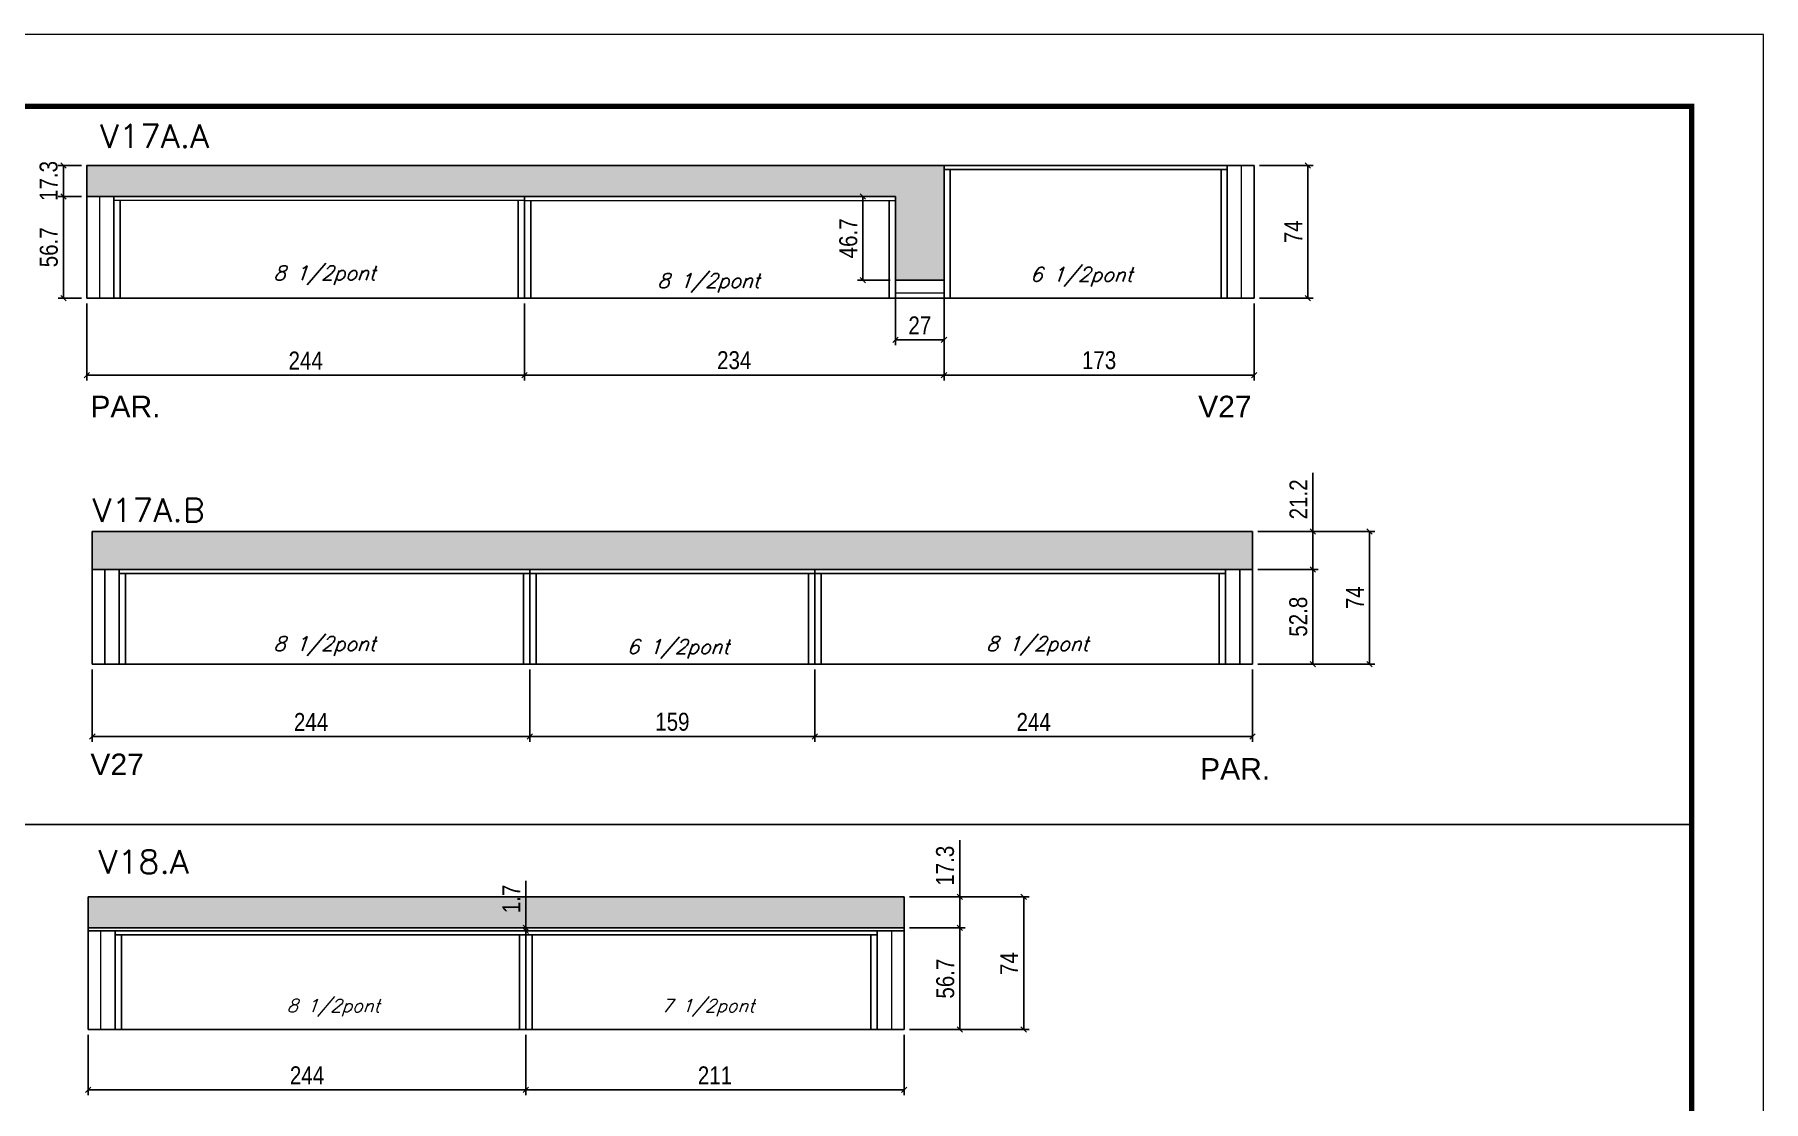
# Model space of a CAD drawing. Extents: x 137137 to 143418, y 10464 to 34486.
# Drawn here: x 137658 to 138622, y 30445 to 31040 of the extents above; entities that cross this region are included whole.
import ezdxf

# ---------------------------------------------------------------- set-up
doc = ezdxf.new("R2010")
doc.units = 0
doc.linetypes.add('DASHED', pattern=[0.75, 0.5, -0.25])
doc.layers.add('00-FELIPE', color=2, linetype='Continuous', lineweight=13, plot=False)
for name, color, linetype in [('5', 5, 'Continuous'), ('COTA', 241, 'Continuous'), ('Painéis', 200, 'Continuous'), ('SARR_2.2x7', 40, 'Continuous'), ('SARR_3.5x7', 81, 'Continuous'), ('texto', 7, 'Continuous')]:
    doc.layers.add(name, color=color, linetype=linetype)
for name, color, linetype, lineweight in [('Escoras', 2, 'Continuous', 25), ('Folhas', 255, 'Continuous', 9), ('Sarr 2.2x7', 40, 'Continuous', 9), ('SARRAFO DE PRESSAO', 251, 'DASHED', 9), ('Texto Seção', 7, 'Continuous', 15)]:
    doc.layers.add(name, color=color, linetype=linetype, lineweight=lineweight)
doc.styles.add('COTA TECNICA', font='techl___.ttf', dxfattribs={"height": 10})
doc.styles.add('REGUA-120', font='ROMANS.shx', dxfattribs={"height": 15})
doc.styles.add('Romans', font='romans.shx')
doc.styles.get("Standard").update_dxf_attribs({"font": 'arial.ttf'})
doc.dimstyles.new('PAINEL', dxfattribs={"dimtxt": 10, "dimasz": 3, "dimexe": 3, "dimexo": 3, "dimgap": 3, "dimtad": 1, "dimdec": 1, "dimzin": 12, "dimdsep": 46, "dimtxsty": 'COTA TECNICA', "dimblk1": 'OBLIQUE', "dimblk2": 'OBLIQUE', "dimsah": 1, "dimcen": 0.9, "dimclrd": 4, "dimclre": 4, "dimclrt": 240, "dimadec": 1, "dimazin": 3, "dimtfac": 1, "dimtdec": 1, "dimtmove": 0, "dimatfit": 3, "dimfxl": 1, "dimtolj": 1, "dimtzin": 12, "dimarcsym": 0})

# ---------------------------------------------------------------- blocks, each defined once
blk = doc.blocks.new('9999999999')
at = {"layer": 'Folhas'}
blk.add_lwpolyline([(98138.98, 34190.21), (99623.98, 34190.21), (99623.98, 35240.21), (98138.98, 35240.21)], close=True, dxfattribs=at)
at = {"layer": 'Folhas', "color": 30, "const_width": 3}
blk.add_lwpolyline([(98213.98, 34230.21), (99583.98, 34230.21), (99583.98, 35200.21), (98213.98, 35200.21)], close=True, dxfattribs=at)
blk = doc.blocks.new('_Oblique')
at = {"color": 0, "linetype": 'ByBlock', "lineweight": -2}
blk.add_line((-0.5, -0.5), (0.5, 0.5), dxfattribs=at)
blk = doc.blocks.new('*D447')
at = {"layer": 'COTA', "color": 4, "linetype": 'ByBlock', "lineweight": -2, "transparency": 16777216}
for p, q in [((137687.29, 30890.03), (137687.29, 30847.13)), ((137931.29, 30890.03), (137931.29, 30847.13)), ((137687.29, 30850.13), (137931.29, 30850.13))]:
    blk.add_line(p, q, dxfattribs=at)
at = {"layer": 'Defpoints', "color": 0, "linetype": 'ByBlock', "transparency": 16777216}
for p in [(137687.29, 30893.03), (137931.29, 30893.03), (137931.29, 30850.13)]:
    blk.add_point(p, dxfattribs=at)
at = {"layer": 'COTA', "color": 4, "linetype": 'ByBlock', "lineweight": -2, "transparency": 16777216, "xscale": 3, "yscale": 3, "zscale": 3, "rotation": 180}
blk.add_blockref('_Oblique', (137687.29, 30850.13), dxfattribs=at)
at = {"layer": 'COTA', "color": 4, "linetype": 'ByBlock', "lineweight": -2, "transparency": 16777216, "xscale": 3, "yscale": 3, "zscale": 3}
blk.add_blockref('_Oblique', (137931.29, 30850.13), dxfattribs=at)
at = {"layer": 'COTA', "color": 240, "linetype": 'ByBlock', "transparency": 16777216, "insert": (137809.29, 30858.21), "char_height": 10, "attachment_point": 5, "style": 'COTA TECNICA'}
blk.add_mtext('\\A1;244', dxfattribs=at)
blk = doc.blocks.new('*D448')
at = {"layer": 'COTA', "color": 4, "linetype": 'ByBlock', "lineweight": -2, "transparency": 16777216}
for p, q in [((137931.29, 30890.03), (137931.29, 30847.13)), ((138165.29, 30890.03), (138165.29, 30847.13)), ((137931.29, 30850.13), (138165.29, 30850.13))]:
    blk.add_line(p, q, dxfattribs=at)
at = {"layer": 'Defpoints', "color": 0, "linetype": 'ByBlock', "transparency": 16777216}
for p in [(137931.29, 30893.03), (138165.29, 30893.03), (138165.29, 30850.13)]:
    blk.add_point(p, dxfattribs=at)
at = {"layer": 'COTA', "color": 4, "linetype": 'ByBlock', "lineweight": -2, "transparency": 16777216, "xscale": 3, "yscale": 3, "zscale": 3, "rotation": 180}
blk.add_blockref('_Oblique', (137931.29, 30850.13), dxfattribs=at)
at = {"layer": 'COTA', "color": 4, "linetype": 'ByBlock', "lineweight": -2, "transparency": 16777216, "xscale": 3, "yscale": 3, "zscale": 3}
blk.add_blockref('_Oblique', (138165.29, 30850.13), dxfattribs=at)
at = {"layer": 'COTA', "color": 240, "linetype": 'ByBlock', "transparency": 16777216, "insert": (138048.29, 30858.35), "char_height": 10, "attachment_point": 5, "style": 'COTA TECNICA'}
blk.add_mtext('\\A1;234', dxfattribs=at)
blk = doc.blocks.new('*D449')
at = {"layer": 'COTA', "color": 4, "linetype": 'ByBlock', "lineweight": -2, "transparency": 16777216}
for p, q in [((138165.29, 30890.03), (138165.29, 30847.13)), ((138338.29, 30890.03), (138338.29, 30847.13)), ((138165.29, 30850.13), (138338.29, 30850.13))]:
    blk.add_line(p, q, dxfattribs=at)
at = {"layer": 'Defpoints', "color": 0, "linetype": 'ByBlock', "transparency": 16777216}
for p in [(138165.29, 30893.03), (138338.29, 30893.03), (138338.29, 30850.13)]:
    blk.add_point(p, dxfattribs=at)
at = {"layer": 'COTA', "color": 4, "linetype": 'ByBlock', "lineweight": -2, "transparency": 16777216, "xscale": 3, "yscale": 3, "zscale": 3, "rotation": 180}
blk.add_blockref('_Oblique', (138165.29, 30850.13), dxfattribs=at)
at = {"layer": 'COTA', "color": 4, "linetype": 'ByBlock', "lineweight": -2, "transparency": 16777216, "xscale": 3, "yscale": 3, "zscale": 3}
blk.add_blockref('_Oblique', (138338.29, 30850.13), dxfattribs=at)
at = {"layer": 'COTA', "color": 240, "linetype": 'ByBlock', "transparency": 16777216, "insert": (138251.79, 30858.35), "char_height": 10, "attachment_point": 5, "style": 'COTA TECNICA'}
blk.add_mtext('\\A1;173', dxfattribs=at)
blk = doc.blocks.new('*D450')
at = {"layer": 'COTA', "color": 4, "linetype": 'ByBlock', "lineweight": -2, "transparency": 16777216}
for p, q in [((138341.29, 30967.03), (138371.13, 30967.03)), ((138368.13, 30893.03), (138368.13, 30967.03)), ((138341.29, 30893.03), (138371.13, 30893.03))]:
    blk.add_line(p, q, dxfattribs=at)
at = {"layer": 'Defpoints', "color": 0, "linetype": 'ByBlock', "transparency": 16777216}
for p in [(138338.29, 30967.03), (138368.13, 30967.03), (138338.29, 30893.03)]:
    blk.add_point(p, dxfattribs=at)
at = {"layer": 'COTA', "color": 4, "linetype": 'ByBlock', "lineweight": -2, "transparency": 16777216, "xscale": 3, "yscale": 3, "zscale": 3}
for p, rotation in [((138368.13, 30967.03), 90), ((138368.13, 30893.03), 270)]:
    blk.add_blockref('_Oblique', p, dxfattribs=dict(at, rotation=rotation))
at = {"layer": 'COTA', "color": 240, "linetype": 'ByBlock', "transparency": 16777216, "insert": (138360.06, 30930.03), "char_height": 10, "attachment_point": 5, "rotation": 90, "style": 'COTA TECNICA'}
blk.add_mtext('\\A1;74', dxfattribs=at)
blk = doc.blocks.new('*D451')
at = {"layer": 'COTA', "color": 4, "linetype": 'ByBlock', "lineweight": -2, "transparency": 16777216}
for p, q in [((138135.29, 30949.73), (138117.05, 30949.73)), ((138120.05, 30903.03), (138120.05, 30949.73)), ((138135.29, 30903.03), (138117.05, 30903.03))]:
    blk.add_line(p, q, dxfattribs=at)
at = {"layer": 'Defpoints', "color": 0, "linetype": 'ByBlock', "transparency": 16777216}
for p in [(138120.05, 30949.73), (138138.29, 30949.73), (138138.29, 30903.03)]:
    blk.add_point(p, dxfattribs=at)
at = {"layer": 'COTA', "color": 4, "linetype": 'ByBlock', "lineweight": -2, "transparency": 16777216, "xscale": 3, "yscale": 3, "zscale": 3}
for p, rotation in [((138120.05, 30949.73), 90), ((138120.05, 30903.03), 270)]:
    blk.add_blockref('_Oblique', p, dxfattribs=dict(at, rotation=rotation))
at = {"layer": 'COTA', "color": 240, "linetype": 'ByBlock', "transparency": 16777216, "insert": (138111.95, 30926.38), "char_height": 10, "attachment_point": 5, "rotation": 90, "style": 'COTA TECNICA'}
blk.add_mtext('\\A1;46.7', dxfattribs=at)
blk = doc.blocks.new('*D452')
at = {"layer": 'COTA', "color": 4, "linetype": 'ByBlock', "lineweight": -2, "transparency": 16777216}
for p, q in [((138138.29, 30900.03), (138138.29, 30866.76)), ((138165.29, 30900.03), (138165.29, 30866.76)), ((138138.29, 30869.76), (138165.29, 30869.76))]:
    blk.add_line(p, q, dxfattribs=at)
at = {"layer": 'Defpoints', "color": 0, "linetype": 'ByBlock', "transparency": 16777216}
for p in [(138138.29, 30903.03), (138165.29, 30903.03), (138165.29, 30869.76)]:
    blk.add_point(p, dxfattribs=at)
at = {"layer": 'COTA', "color": 4, "linetype": 'ByBlock', "lineweight": -2, "transparency": 16777216, "xscale": 3, "yscale": 3, "zscale": 3, "rotation": 180}
blk.add_blockref('_Oblique', (138138.29, 30869.76), dxfattribs=at)
at = {"layer": 'COTA', "color": 4, "linetype": 'ByBlock', "lineweight": -2, "transparency": 16777216, "xscale": 3, "yscale": 3, "zscale": 3}
blk.add_blockref('_Oblique', (138165.29, 30869.76), dxfattribs=at)
at = {"layer": 'COTA', "color": 240, "linetype": 'ByBlock', "transparency": 16777216, "insert": (138151.79, 30877.83), "char_height": 10, "attachment_point": 5, "style": 'COTA TECNICA'}
blk.add_mtext('\\A1;27', dxfattribs=at)
blk = doc.blocks.new('*D48')
at = {"layer": 'COTA', "color": 4, "linetype": 'ByBlock', "lineweight": -2, "transparency": 16777216}
for p, q in [((137690.29, 30685.9), (137690.29, 30645.52)), ((137934.29, 30685.9), (137934.29, 30645.52)), ((137690.29, 30648.52), (137934.29, 30648.52))]:
    blk.add_line(p, q, dxfattribs=at)
at = {"layer": 'Defpoints', "color": 0, "linetype": 'ByBlock', "transparency": 16777216}
for p in [(137690.29, 30688.9), (137934.29, 30688.9), (137934.29, 30648.52)]:
    blk.add_point(p, dxfattribs=at)
at = {"layer": 'COTA', "color": 4, "linetype": 'ByBlock', "lineweight": -2, "transparency": 16777216, "xscale": 3, "yscale": 3, "zscale": 3, "rotation": 180}
blk.add_blockref('_Oblique', (137690.29, 30648.52), dxfattribs=at)
at = {"layer": 'COTA', "color": 4, "linetype": 'ByBlock', "lineweight": -2, "transparency": 16777216, "xscale": 3, "yscale": 3, "zscale": 3}
blk.add_blockref('_Oblique', (137934.29, 30648.52), dxfattribs=at)
at = {"layer": 'COTA', "color": 240, "linetype": 'ByBlock', "transparency": 16777216, "insert": (137812.29, 30656.59), "char_height": 10, "attachment_point": 5, "style": 'COTA TECNICA'}
blk.add_mtext('\\A1;244', dxfattribs=at)
blk = doc.blocks.new('*D49')
at = {"layer": 'COTA', "color": 4, "linetype": 'ByBlock', "lineweight": -2, "transparency": 16777216}
for p, q in [((137934.29, 30685.9), (137934.29, 30645.52)), ((138093.29, 30685.9), (138093.29, 30645.52)), ((137934.29, 30648.52), (138093.29, 30648.52))]:
    blk.add_line(p, q, dxfattribs=at)
at = {"layer": 'Defpoints', "color": 0, "linetype": 'ByBlock', "transparency": 16777216}
for p in [(137934.29, 30688.9), (138093.29, 30688.9), (138093.29, 30648.52)]:
    blk.add_point(p, dxfattribs=at)
at = {"layer": 'COTA', "color": 4, "linetype": 'ByBlock', "lineweight": -2, "transparency": 16777216, "xscale": 3, "yscale": 3, "zscale": 3, "rotation": 180}
blk.add_blockref('_Oblique', (137934.29, 30648.52), dxfattribs=at)
at = {"layer": 'COTA', "color": 4, "linetype": 'ByBlock', "lineweight": -2, "transparency": 16777216, "xscale": 3, "yscale": 3, "zscale": 3}
blk.add_blockref('_Oblique', (138093.29, 30648.52), dxfattribs=at)
at = {"layer": 'COTA', "color": 240, "linetype": 'ByBlock', "transparency": 16777216, "insert": (138013.79, 30656.66), "char_height": 10, "attachment_point": 5, "style": 'COTA TECNICA'}
blk.add_mtext('\\A1;159', dxfattribs=at)
blk = doc.blocks.new('*D50')
at = {"layer": 'COTA', "color": 4, "linetype": 'ByBlock', "lineweight": -2, "transparency": 16777216}
for p, q in [((138093.29, 30685.9), (138093.29, 30645.52)), ((138337.29, 30685.9), (138337.29, 30645.52)), ((138093.29, 30648.52), (138337.29, 30648.52))]:
    blk.add_line(p, q, dxfattribs=at)
at = {"layer": 'Defpoints', "color": 0, "linetype": 'ByBlock', "transparency": 16777216}
for p in [(138093.29, 30688.9), (138337.29, 30688.9), (138337.29, 30648.52)]:
    blk.add_point(p, dxfattribs=at)
at = {"layer": 'COTA', "color": 4, "linetype": 'ByBlock', "lineweight": -2, "transparency": 16777216, "xscale": 3, "yscale": 3, "zscale": 3, "rotation": 180}
blk.add_blockref('_Oblique', (138093.29, 30648.52), dxfattribs=at)
at = {"layer": 'COTA', "color": 4, "linetype": 'ByBlock', "lineweight": -2, "transparency": 16777216, "xscale": 3, "yscale": 3, "zscale": 3}
blk.add_blockref('_Oblique', (138337.29, 30648.52), dxfattribs=at)
at = {"layer": 'COTA', "color": 240, "linetype": 'ByBlock', "transparency": 16777216, "insert": (138215.29, 30656.59), "char_height": 10, "attachment_point": 5, "style": 'COTA TECNICA'}
blk.add_mtext('\\A1;244', dxfattribs=at)
blk = doc.blocks.new('*D453')
at = {"layer": 'COTA', "color": 4, "linetype": 'ByBlock', "lineweight": -2, "transparency": 16777216}
for p, q in [((138340.29, 30741.7), (138374.04, 30741.7)), ((138371.04, 30741.7), (138371.04, 30688.9)), ((138340.29, 30688.9), (138374.04, 30688.9))]:
    blk.add_line(p, q, dxfattribs=at)
at = {"layer": 'Defpoints', "color": 0, "linetype": 'ByBlock', "transparency": 16777216}
for p in [(138337.29, 30741.7), (138337.29, 30688.9), (138371.04, 30688.9)]:
    blk.add_point(p, dxfattribs=at)
at = {"layer": 'COTA', "color": 4, "linetype": 'ByBlock', "lineweight": -2, "transparency": 16777216, "xscale": 3, "yscale": 3, "zscale": 3}
for p, rotation in [((138371.04, 30741.7), 90), ((138371.04, 30688.9), 270)]:
    blk.add_blockref('_Oblique', p, dxfattribs=dict(at, rotation=rotation))
at = {"layer": 'COTA', "color": 240, "linetype": 'ByBlock', "transparency": 16777216, "insert": (138362.91, 30715.3), "char_height": 10, "attachment_point": 5, "rotation": 90, "style": 'COTA TECNICA'}
blk.add_mtext('\\A1;52.8', dxfattribs=at)
blk = doc.blocks.new('*D455')
at = {"layer": 'COTA', "color": 4, "linetype": 'ByBlock', "lineweight": -2, "transparency": 16777216}
for p, q in [((138340.29, 30762.9), (138405.54, 30762.9)), ((138402.54, 30688.9), (138402.54, 30762.9)), ((138340.29, 30688.9), (138405.54, 30688.9))]:
    blk.add_line(p, q, dxfattribs=at)
at = {"layer": 'Defpoints', "color": 0, "linetype": 'ByBlock', "transparency": 16777216}
for p in [(138337.29, 30762.9), (138402.54, 30762.9), (138337.29, 30688.9)]:
    blk.add_point(p, dxfattribs=at)
at = {"layer": 'COTA', "color": 4, "linetype": 'ByBlock', "lineweight": -2, "transparency": 16777216, "xscale": 3, "yscale": 3, "zscale": 3}
for p, rotation in [((138402.54, 30762.9), 90), ((138402.54, 30688.9), 270)]:
    blk.add_blockref('_Oblique', p, dxfattribs=dict(at, rotation=rotation))
at = {"layer": 'COTA', "color": 240, "linetype": 'ByBlock', "transparency": 16777216, "insert": (138394.47, 30725.9), "char_height": 10, "attachment_point": 5, "rotation": 90, "style": 'COTA TECNICA'}
blk.add_mtext('\\A1;74', dxfattribs=at)
blk = doc.blocks.new('*D479')
at = {"layer": 'COTA', "color": 4, "linetype": 'ByBlock', "lineweight": -2, "transparency": 16777216}
for p, q in [((137688.04, 30482.08), (137688.04, 30448.4)), ((137932.04, 30482.08), (137932.04, 30448.4)), ((137688.04, 30451.4), (137932.04, 30451.4))]:
    blk.add_line(p, q, dxfattribs=at)
at = {"layer": 'Defpoints', "color": 0, "linetype": 'ByBlock', "transparency": 16777216}
for p in [(137688.04, 30485.08), (137932.04, 30485.08), (137932.04, 30451.4)]:
    blk.add_point(p, dxfattribs=at)
at = {"layer": 'COTA', "color": 4, "linetype": 'ByBlock', "lineweight": -2, "transparency": 16777216, "xscale": 3, "yscale": 3, "zscale": 3, "rotation": 180}
blk.add_blockref('_Oblique', (137688.04, 30451.4), dxfattribs=at)
at = {"layer": 'COTA', "color": 4, "linetype": 'ByBlock', "lineweight": -2, "transparency": 16777216, "xscale": 3, "yscale": 3, "zscale": 3}
blk.add_blockref('_Oblique', (137932.04, 30451.4), dxfattribs=at)
at = {"layer": 'COTA', "color": 240, "linetype": 'ByBlock', "transparency": 16777216, "insert": (137810.04, 30459.48), "char_height": 10, "attachment_point": 5, "style": 'COTA TECNICA'}
blk.add_mtext('\\A1;244', dxfattribs=at)
blk = doc.blocks.new('*D480')
at = {"layer": 'COTA', "color": 4, "linetype": 'ByBlock', "lineweight": -2, "transparency": 16777216}
for p, q in [((137932.04, 30482.08), (137932.04, 30448.4)), ((138143.04, 30482.08), (138143.04, 30448.4)), ((137932.04, 30451.4), (138143.04, 30451.4))]:
    blk.add_line(p, q, dxfattribs=at)
at = {"layer": 'Defpoints', "color": 0, "linetype": 'ByBlock', "transparency": 16777216}
for p in [(137932.04, 30485.08), (138143.04, 30485.08), (138143.04, 30451.4)]:
    blk.add_point(p, dxfattribs=at)
at = {"layer": 'COTA', "color": 4, "linetype": 'ByBlock', "lineweight": -2, "transparency": 16777216, "xscale": 3, "yscale": 3, "zscale": 3, "rotation": 180}
blk.add_blockref('_Oblique', (137932.04, 30451.4), dxfattribs=at)
at = {"layer": 'COTA', "color": 4, "linetype": 'ByBlock', "lineweight": -2, "transparency": 16777216, "xscale": 3, "yscale": 3, "zscale": 3}
blk.add_blockref('_Oblique', (138143.04, 30451.4), dxfattribs=at)
at = {"layer": 'COTA', "color": 240, "linetype": 'ByBlock', "transparency": 16777216, "insert": (138037.54, 30459.46), "char_height": 10, "attachment_point": 5, "style": 'COTA TECNICA'}
blk.add_mtext('\\A1;211', dxfattribs=at)
blk = doc.blocks.new('*D481')
at = {"layer": 'COTA', "color": 4, "linetype": 'ByBlock', "lineweight": -2, "transparency": 16777216}
for p, q in [((138146.04, 30541.78), (138177.14, 30541.78)), ((138174.14, 30485.08), (138174.14, 30541.78)), ((138146.04, 30485.08), (138177.14, 30485.08))]:
    blk.add_line(p, q, dxfattribs=at)
at = {"layer": 'Defpoints', "color": 0, "linetype": 'ByBlock', "transparency": 16777216}
for p in [(138143.04, 30541.78), (138174.14, 30541.78), (138143.04, 30485.08)]:
    blk.add_point(p, dxfattribs=at)
at = {"layer": 'COTA', "color": 4, "linetype": 'ByBlock', "lineweight": -2, "transparency": 16777216, "xscale": 3, "yscale": 3, "zscale": 3}
for p, rotation in [((138174.14, 30541.78), 90), ((138174.14, 30485.08), 270)]:
    blk.add_blockref('_Oblique', p, dxfattribs=dict(at, rotation=rotation))
at = {"layer": 'COTA', "color": 240, "linetype": 'ByBlock', "transparency": 16777216, "insert": (138166.03, 30513.43), "char_height": 10, "attachment_point": 5, "rotation": 90, "style": 'COTA TECNICA'}
blk.add_mtext('\\A1;56.7', dxfattribs=at)
blk = doc.blocks.new('*D482')
at = {"layer": 'COTA', "color": 4, "linetype": 'ByBlock', "lineweight": -2, "transparency": 16777216}
for p, q in [((138174.14, 30559.08), (138174.14, 30590.71)), ((138146.04, 30559.08), (138177.14, 30559.08)), ((138174.14, 30541.78), (138174.14, 30559.08)), ((138146.04, 30541.78), (138177.14, 30541.78))]:
    blk.add_line(p, q, dxfattribs=at)
at = {"layer": 'Defpoints', "color": 0, "linetype": 'ByBlock', "transparency": 16777216}
for p in [(138143.04, 30559.08), (138174.14, 30559.08), (138143.04, 30541.78)]:
    blk.add_point(p, dxfattribs=at)
at = {"layer": 'COTA', "color": 4, "linetype": 'ByBlock', "lineweight": -2, "transparency": 16777216, "xscale": 3, "yscale": 3, "zscale": 3}
for p, rotation in [((138174.14, 30559.08), 90), ((138174.14, 30541.78), 270)]:
    blk.add_blockref('_Oblique', p, dxfattribs=dict(at, rotation=rotation))
at = {"layer": 'COTA', "color": 240, "linetype": 'ByBlock', "transparency": 16777216, "insert": (138165.92, 30576.39), "char_height": 10, "attachment_point": 5, "rotation": 90, "style": 'COTA TECNICA'}
blk.add_mtext('\\A1;17.3', dxfattribs=at)
blk = doc.blocks.new('*D483')
at = {"layer": 'Defpoints', "color": 0, "linetype": 'ByBlock', "transparency": 16777216}
for p in [(138143.04, 30559.08), (138209.72, 30559.08), (138143.04, 30485.08)]:
    blk.add_point(p, dxfattribs=at)
at = {"layer": 'Escoras', "color": 4, "linetype": 'ByBlock', "lineweight": -2, "transparency": 16777216}
for p, q in [((138146.04, 30559.08), (138212.72, 30559.08)), ((138209.72, 30485.08), (138209.72, 30559.08)), ((138146.04, 30485.08), (138212.72, 30485.08))]:
    blk.add_line(p, q, dxfattribs=at)
at = {"layer": 'Escoras', "color": 4, "linetype": 'ByBlock', "lineweight": -2, "transparency": 16777216, "xscale": 3, "yscale": 3, "zscale": 3}
for p, rotation in [((138209.72, 30559.08), 90), ((138209.72, 30485.08), 270)]:
    blk.add_blockref('_Oblique', p, dxfattribs=dict(at, rotation=rotation))
at = {"layer": 'Escoras', "color": 240, "linetype": 'ByBlock', "transparency": 16777216, "insert": (138201.64, 30521.78), "char_height": 10, "attachment_point": 5, "rotation": 90, "style": 'COTA TECNICA'}
blk.add_mtext('\\A1;74', dxfattribs=at)
blk = doc.blocks.new('*D457')
at = {"layer": 'COTA', "color": 4, "linetype": 'ByBlock', "lineweight": -2, "transparency": 16777216}
for p, q in [((137684.29, 30949.73), (137671.18, 30949.73)), ((137674.18, 30949.73), (137674.18, 30893.03)), ((137684.29, 30893.03), (137671.18, 30893.03))]:
    blk.add_line(p, q, dxfattribs=at)
at = {"layer": 'Defpoints', "color": 0, "linetype": 'ByBlock', "transparency": 16777216}
for p in [(137687.29, 30949.73), (137674.18, 30893.03), (137687.29, 30893.03)]:
    blk.add_point(p, dxfattribs=at)
at = {"layer": 'COTA', "color": 4, "linetype": 'ByBlock', "lineweight": -2, "transparency": 16777216, "xscale": 3, "yscale": 3, "zscale": 3}
for p, rotation in [((137674.18, 30949.73), 90), ((137674.18, 30893.03), 270)]:
    blk.add_blockref('_Oblique', p, dxfattribs=dict(at, rotation=rotation))
at = {"layer": 'COTA', "color": 240, "linetype": 'ByBlock', "transparency": 16777216, "insert": (137666.07, 30921.38), "char_height": 10, "attachment_point": 5, "rotation": 90, "style": 'COTA TECNICA'}
blk.add_mtext('\\A1;56.7', dxfattribs=at)
blk = doc.blocks.new('*D458')
at = {"layer": 'COTA', "color": 4, "linetype": 'ByBlock', "lineweight": -2, "transparency": 16777216}
for p, q in [((137684.29, 30967.03), (137671.18, 30967.03)), ((137674.18, 30967.03), (137674.18, 30949.73)), ((137684.29, 30949.73), (137671.18, 30949.73))]:
    blk.add_line(p, q, dxfattribs=at)
at = {"layer": 'Defpoints', "color": 0, "linetype": 'ByBlock', "transparency": 16777216}
for p in [(137687.29, 30967.03), (137674.18, 30949.73), (137687.29, 30949.73)]:
    blk.add_point(p, dxfattribs=at)
at = {"layer": 'COTA', "color": 4, "linetype": 'ByBlock', "lineweight": -2, "transparency": 16777216, "xscale": 3, "yscale": 3, "zscale": 3}
for p, rotation in [((137674.18, 30967.03), 90), ((137674.18, 30949.73), 270)]:
    blk.add_blockref('_Oblique', p, dxfattribs=dict(at, rotation=rotation))
at = {"layer": 'COTA', "color": 240, "linetype": 'ByBlock', "transparency": 16777216, "insert": (137665.96, 30958.38), "char_height": 10, "attachment_point": 5, "rotation": 90, "style": 'COTA TECNICA'}
blk.add_mtext('\\A1;17.3', dxfattribs=at)
blk = doc.blocks.new('*D504')
at = {"layer": 'COTA', "color": 4, "linetype": 'ByBlock', "lineweight": -2, "transparency": 16777216}
for p, q in [((137932.04, 30541.78), (137932.04, 30567.97)), ((137932.04, 30540.07), (137932.04, 30541.78)), ((137932.04, 30540.07), (137932.04, 30537.07)), ((137935.04, 30541.78), (137935.04, 30541.78)), ((137935.04, 30540.07), (137935.04, 30540.07))]:
    blk.add_line(p, q, dxfattribs=at)
at = {"layer": 'Defpoints', "color": 0, "linetype": 'ByBlock', "transparency": 16777216}
for p in [(137932.04, 30541.78), (137932.04, 30541.78), (137932.04, 30540.07)]:
    blk.add_point(p, dxfattribs=at)
at = {"layer": 'COTA', "color": 4, "linetype": 'ByBlock', "lineweight": -2, "transparency": 16777216, "xscale": 3, "yscale": 3, "zscale": 3}
for p, rotation in [((137932.04, 30541.78), 270), ((137932.04, 30540.07), 90)]:
    blk.add_blockref('_Oblique', p, dxfattribs=dict(at, rotation=rotation))
at = {"layer": 'COTA', "color": 240, "linetype": 'ByBlock', "transparency": 16777216, "insert": (137923.97, 30557.87), "char_height": 10, "attachment_point": 5, "rotation": 90, "style": 'COTA TECNICA'}
blk.add_mtext('\\A1;1.7', dxfattribs=at)
blk = doc.blocks.new('*D939')
at = {"layer": '00-FELIPE', "color": 4, "lineweight": -2, "transparency": 16777216}
for p, q in [((138371.04, 30762.9), (138371.04, 30795.63)), ((138340.29, 30762.9), (138374.04, 30762.9)), ((138371.04, 30741.7), (138371.04, 30762.9)), ((138340.29, 30741.7), (138374.04, 30741.7))]:
    blk.add_line(p, q, dxfattribs=at)
at = {"layer": 'Defpoints', "color": 0, "transparency": 16777216}
for p in [(138337.29, 30762.9), (138371.04, 30762.9), (138337.29, 30741.7)]:
    blk.add_point(p, dxfattribs=at)
at = {"layer": '00-FELIPE', "color": 4, "lineweight": -2, "transparency": 16777216, "xscale": 3, "yscale": 3, "zscale": 3}
for p, rotation in [((138371.04, 30762.9), 90), ((138371.04, 30741.7), 270)]:
    blk.add_blockref('_Oblique', p, dxfattribs=dict(at, rotation=rotation))
at = {"layer": '00-FELIPE', "color": 240, "transparency": 16777216, "insert": (138362.98, 30780.77), "char_height": 10, "attachment_point": 5, "rotation": 90, "style": 'COTA TECNICA'}
blk.add_mtext('\\A1;21.2', dxfattribs=at)

msp = doc.modelspace()

# ---------------------------------------------------------------- hatches: boundary and pattern name
at = {"layer": 'COTA', "linetype": 'ByBlock'}
h = msp.add_hatch(dxfattribs=at)
h.set_pattern_fill('AR-CONC', color=256, scale=0.03)
h.set_pattern_definition([(50, (-1598.5, 0), (5.46554007, -0.47817257), [0.5715, -6.2865]), (355, (-1598.5, 0), (-1.05730264, 5.73170536), [0.4572, -5.02921753]), (100.4514447, (-1598.0445, -0.04), (4.40823741, 5.25353256), [0.48570026, -5.34270734]), (46.1842, (-1598.5, 1.524), (8.13237123, -1.26126984), [0.85725, -9.42975]), (96.6355576, (-1597.822, 1.419), (7.122124, 7.42278374), [0.7285507, -8.01406824]), (351.184151, (-1598.5, 1.524), (7.122124, 7.42278374), [0.685799, -7.54379196]), (21, (-1597.738, 1.143), (4.54843174, -3.06795595), [0.5715, -6.2865]), (326, (-1597.738, 1.143), (1.85406085, 5.52563898), [0.4572, -5.0292]), (71.451445, (-1597.359, 0.8873), (6.40249258, 2.45768307), [0.48570026, -5.34269813]), (37.5, (-1598.5, 0), (0.092658098, 2.536651166), [0, -4.96824, 0, -5.1054, 0, -5.04825]), (7.5, (-1598.5, 0), (2.004589875, 3.005417245), [0, -2.91084, 0, -4.85394, 0, -1.92405]), (327.5, (-1600.1993, 0), (4.067717855, -0.17186232), [0, -1.905, 0, -5.9436, 0, -7.8867]), (317.5, (-1600.9613, 0), (4.44387544, 0.76279473), [0, -2.4765, 0, -3.94716, 0, -5.6007])])
h.paths.add_polyline_path([(138138.29, 30949.73), (138138.29, 30903.03), (138165.29, 30903.03), (138165.29, 30967.03), (137687.29, 30967.03), (137687.29, 30949.73)])
h = msp.add_hatch(dxfattribs=at)
h.set_pattern_fill('AR-CONC', color=256, scale=0.03)
h.set_pattern_definition([(50, (9841.278, -3032.5985), (5.46554007, -0.47817257), [0.5715, -6.2865]), (355, (9841.278, -3032.5985), (-1.05730264, 5.73170536), [0.4572, -5.02921753]), (100.4514447, (9841.7337, -3032.6383), (4.40823741, 5.25353256), [0.48570026, -5.34270734]), (46.1842, (9841.278, -3031.0745), (8.13237123, -1.26126984), [0.85725, -9.42975]), (96.6355576, (9841.956, -3031.1796), (7.122124, 7.42278374), [0.7285507, -8.01406824]), (351.184151, (9841.278, -3031.0745), (7.122124, 7.42278374), [0.685799, -7.54379196]), (21, (9842.04, -3031.4555), (4.54843174, -3.06795595), [0.5715, -6.2865]), (326, (9842.04, -3031.4555), (1.85406085, 5.52563898), [0.4572, -5.0292]), (71.451445, (9842.419, -3031.711), (6.40249258, 2.45768307), [0.48570026, -5.34269813]), (37.5, (9841.2782, -3032.5985), (0.092658098, 2.536651166), [0, -4.96824, 0, -5.1054, 0, -5.04825]), (7.5, (9841.2782, -3032.5985), (2.004589875, 3.005417245), [0, -2.91084, 0, -4.85394, 0, -1.92405]), (327.5, (9839.579, -3032.5985), (4.067717855, -0.17186232), [0, -1.905, 0, -5.9436, 0, -7.8867]), (317.5, (9838.817, -3032.5985), (4.44387544, 0.76279473), [0, -2.4765, 0, -3.94716, 0, -5.6007])])
h.paths.add_polyline_path([(138337.29, 30741.7), (138337.29, 30762.9), (137690.3, 30762.9), (137690.3, 30741.7), (137934.29, 30741.7), (138093.29, 30741.7)])
h = msp.add_hatch(dxfattribs=at)
h.set_pattern_fill('AR-CONC', color=256, scale=0.03)
h.set_pattern_definition([(50, (4566.8486, -2904.206), (5.46554007, -0.47817257), [0.5715, -6.2865]), (355, (4566.8486, -2904.206), (-1.05730264, 5.73170536), [0.4572, -5.02921753]), (100.4514447, (4567.304, -2904.2457), (4.40823741, 5.25353256), [0.48570026, -5.34270734]), (46.1842, (4566.8486, -2902.682), (8.13237123, -1.26126984), [0.85725, -9.42975]), (96.6355576, (4567.526, -2902.787), (7.122124, 7.42278374), [0.7285507, -8.01406824]), (351.184151, (4566.8486, -2902.682), (7.122124, 7.42278374), [0.685799, -7.54379196]), (21, (4567.6106, -2903.063), (4.54843174, -3.06795595), [0.5715, -6.2865]), (326, (4567.6106, -2903.063), (1.85406085, 5.52563898), [0.4572, -5.0292]), (71.451445, (4567.9896, -2903.3185), (6.40249258, 2.45768307), [0.48570026, -5.34269813]), (37.5, (4566.8486, -2904.2059), (0.092658098, 2.536651166), [0, -4.96824, 0, -5.1054, 0, -5.04825]), (7.5, (4566.8486, -2904.2059), (2.004589875, 3.005417245), [0, -2.91084, 0, -4.85394, 0, -1.92405]), (327.5, (4565.1493, -2904.2059), (4.067717855, -0.17186232), [0, -1.905, 0, -5.9436, 0, -7.8867]), (317.5, (4564.3873, -2904.206), (4.44387544, 0.76279473), [0, -2.4765, 0, -3.94716, 0, -5.6007])])
h.paths.add_polyline_path([(137688.04, 30558.78), (137688.04, 30541.78), (138143.04, 30541.78), (138143.04, 30558.78)])

# ---------------------------------------------------------------- linework, layer by layer
for p, q in [((138337.29, 30762.9), (137690.3, 30762.9)), ((137690.3, 30762.9), (137690.3, 30741.7)), ((138337.29, 30741.7), (138337.29, 30762.9)), ((137212.29, 30599.48), (138582.29, 30599.48)), ((138143.04, 30559.08), (137688.04, 30559.08)), ((137688.04, 30559.08), (137688.04, 30541.78)), ((138143.04, 30541.78), (138143.04, 30559.08)), ((137688.04, 30540.08), (137932.04, 30540.08)), ((137932.04, 30540.08), (138143.04, 30540.08))]:
    msp.add_line(p, q, dxfattribs=at)
msp.add_lwpolyline([(137687.29, 30949.73), (137687.29, 30967.03), (138165.29, 30967.03)], dxfattribs=at)
at = {"layer": 'Painéis', "linetype": 'ByBlock'}
for p, q in [((138338.29, 30967.03), (138165.29, 30967.03)), ((138165.29, 30893.03), (138165.29, 30967.03)), ((138338.29, 30893.03), (138338.29, 30967.03)), ((138138.29, 30949.73), (137687.29, 30949.73)), ((137687.29, 30949.73), (137687.29, 30893.03)), ((137931.29, 30949.73), (137931.29, 30893.03)), ((138138.29, 30949.73), (138138.29, 30903.03)), ((138138.29, 30903.03), (138165.29, 30903.03)), ((137687.29, 30893.03), (138338.29, 30893.03)), ((138143.04, 30541.78), (137688.04, 30541.78)), ((137688.04, 30541.78), (137688.04, 30485.08)), ((137932.04, 30541.78), (137932.04, 30485.08)), ((138143.04, 30485.08), (138143.04, 30541.78)), ((137688.04, 30485.08), (138143.04, 30485.08))]:
    msp.add_line(p, q, dxfattribs=at)
at = {"layer": 'Painéis'}
for points in [[(137690.28, 30741.7), (137934.29, 30741.7), (137934.29, 30688.9), (137690.28, 30688.9)], [(137934.28, 30741.7), (138093.29, 30741.7), (138093.29, 30688.9), (137934.28, 30688.9)], [(138093.28, 30741.7), (138337.29, 30741.7), (138337.29, 30688.9), (138093.28, 30688.9)]]:
    msp.add_lwpolyline(points, close=True, dxfattribs=at)
at = {"layer": 'Sarr 2.2x7'}
for p, q in [((138331.29, 30893.03), (138331.29, 30967.03)), ((137694.29, 30949.73), (137694.29, 30893.03)), ((137931.29, 30947.53), (137702.29, 30947.53)), ((137931.29, 30947.53), (138138.29, 30947.53)), ((138138.29, 30896.03), (138165.29, 30896.03)), ((137688.04, 30485.08), (137688.04, 30540.08)), ((137695.04, 30485.08), (137695.04, 30540.08)), ((138136.04, 30540.08), (138136.04, 30485.08)), ((138143.04, 30540.08), (138143.04, 30485.08))]:
    msp.add_line(p, q, dxfattribs=at)
at = {"layer": 'Sarr 2.2x7', "linetype": 'Continuous'}
for p, q in [((137688.04, 30485.08), (137695.04, 30485.08)), ((138143.04, 30485.08), (138136.04, 30485.08))]:
    msp.add_line(p, q, dxfattribs=at)
at = {"layer": 'SARR_2.2x7', "linetype": 'Continuous'}
for p, q in [((138165.29, 30964.83), (138323.29, 30964.83)), ((137697.28, 30741.7), (137697.28, 30688.9)), ((137705.28, 30739.5), (137705.28, 30741.7)), ((137934.28, 30739.5), (137705.28, 30739.5)), ((137934.29, 30739.5), (138093.29, 30739.5)), ((138093.28, 30739.5), (138322.29, 30739.5)), ((138330.29, 30741.7), (138330.29, 30688.9)), ((137932.04, 30537.88), (137703.04, 30537.88)), ((138128.04, 30537.88), (137932.04, 30537.88))]:
    msp.add_line(p, q, dxfattribs=at)
at = {"layer": 'SARR_3.5x7'}
for p, q in [((138168.79, 30893.03), (138168.79, 30964.83)), ((138319.79, 30893.03), (138319.79, 30964.83)), ((138323.29, 30893.03), (138323.29, 30967.03)), ((137702.29, 30949.73), (137702.29, 30893.03)), ((137705.79, 30947.53), (137705.79, 30893.03)), ((137927.79, 30947.53), (137927.79, 30893.03)), ((137934.79, 30947.53), (137934.79, 30893.03)), ((138134.79, 30947.53), (138134.79, 30893.03)), ((138138.29, 30903.03), (138138.29, 30893.03)), ((137705.28, 30739.5), (137705.28, 30688.9)), ((137708.78, 30739.5), (137708.78, 30688.9)), ((137930.79, 30739.5), (137930.79, 30688.9)), ((137937.79, 30739.5), (137937.79, 30688.9)), ((138089.8, 30739.5), (138089.8, 30688.9)), ((138096.8, 30739.5), (138096.8, 30688.9)), ((138318.79, 30739.5), (138318.79, 30688.9)), ((138322.29, 30741.7), (138322.29, 30688.9)), ((137703.04, 30540.08), (137703.04, 30485.08)), ((137706.54, 30537.88), (137706.54, 30485.08)), ((137928.54, 30537.88), (137928.54, 30485.08)), ((137932.04, 30540.08), (137932.04, 30519.21)), ((137932.04, 30540.08), (137932.04, 30485.08)), ((137935.54, 30537.88), (137935.54, 30485.08)), ((138124.54, 30537.88), (138124.54, 30485.08)), ((138128.04, 30540.08), (138128.04, 30485.08))]:
    msp.add_line(p, q, dxfattribs=at)

# ---------------------------------------------------------------- block references
at = {"layer": 'SARRAFO DE PRESSAO', "color": 6, "linetype": 'ByBlock'}
msp.add_blockref('9999999999', (38998.31, -4200.15), dxfattribs=at)

# ---------------------------------------------------------------- texts
at = {"layer": '5', "linetype": 'Continuous'}
for s, p in [('PAR.', (137689.22, 30826.58)), ('V27', (138307.03, 30826.58)), ('V27', (137689.22, 30626.95)), ('PAR.', (138308.1, 30624.43))]:
    msp.add_text(s, height=12, rotation=0.00004, dxfattribs=at).set_placement(p)
at = {"layer": 'texto', "color": 2, "attachment_point": 5, "style": 'Romans'}
for s, insert, char_height in [('{\\Q19;\\C256;8 1/2pont}', (137819.79, 30905.71), 8), ('{\\Q19;\\C256;8 1/2pont}', (138033.95, 30901.46), 8), ('{\\Q19;\\C256;6 1/2pont}', (138241.9, 30904.9), 8), ('{\\Q19;\\C256;8 1/2pont}', (137819.79, 30698.91), 8), ('{\\Q19;\\C256;6 1/2pont}', (138017.02, 30697.24), 8), ('{\\Q19;\\C256;8 1/2pont}', (138217.35, 30698.92), 8), ('{\\Q19;\\C256;8 1/2pont}', (137824.7, 30497.15), 7.2737), ('{\\Q19;\\C256;7 1/2pont}', (138033.61, 30497.15), 7.2737)]:
    msp.add_mtext(s, dxfattribs=dict(at, insert=insert, char_height=char_height))
at = {"layer": 'Texto Seção', "style": 'REGUA-120', "width": 1.05}
for s, p in [('V17A.A', (137694.58, 30976.93)), ('V17A.B', (137690.46, 30768.28)), ('V18.A', (137693.8, 30572.07))]:
    msp.add_text(s, height=13, dxfattribs=at).set_placement(p)

# ---------------------------------------------------------------- dimensions: what is measured, and where the dimension line sits
at = {"layer": '00-FELIPE'}
dim = msp.add_linear_dim(base=(138371.04, 30762.9), p1=(138337.29, 30741.7), p2=(138337.29, 30762.9), angle=90, dimstyle='PAINEL', dxfattribs=at)
dim.commit()
dim.dimension.update_dxf_attribs({"geometry": '*D939', "text_midpoint": (138362.98, 30780.77)})
at = {"layer": 'COTA', "linetype": 'ByBlock'}
dim = msp.add_linear_dim(base=(137674.18, 30949.73), p1=(137687.29, 30967.03), p2=(137687.29, 30949.73), angle=90, dimstyle='PAINEL', dxfattribs=at)
dim.commit()
dim.dimension.update_dxf_attribs({"geometry": '*D458', "text_midpoint": (137674.18, 30958.38), "dimtype": 160})
for base, p1, p2, picture, middle in [((138368.13, 30967.03), (138338.29, 30893.03), (138338.29, 30967.03), '*D450', (138360.06, 30930.03)), ((137674.18, 30893.03), (137687.29, 30949.73), (137687.29, 30893.03), '*D457', (137666.07, 30921.38)), ((138120.05, 30949.73), (138138.29, 30903.03), (138138.29, 30949.73), '*D451', (138111.95, 30926.38)), ((138402.54, 30762.9), (138337.29, 30688.9), (138337.29, 30762.9), '*D455', (138394.47, 30725.9)), ((138371.04, 30688.9), (138337.29, 30741.7), (138337.29, 30688.9), '*D453', (138362.91, 30715.3)), ((138174.14, 30559.08), (138143.04, 30541.78), (138143.04, 30559.08), '*D482', (138165.92, 30576.39)), ((137932.04, 30541.78), (137932.04, 30540.07), (137932.04, 30541.78), '*D504', (137923.97, 30557.87)), ((138174.14, 30541.78), (138143.04, 30485.08), (138143.04, 30541.78), '*D481', (138166.03, 30513.43))]:
    dim = msp.add_linear_dim(base=base, p1=p1, p2=p2, angle=90, dimstyle='PAINEL', dxfattribs=at)
    dim.commit()
    dim.dimension.update_dxf_attribs({"geometry": picture, "text_midpoint": middle})
for base, p1, p2, picture, middle in [((138165.29, 30869.76), (138138.29, 30903.03), (138165.29, 30903.03), '*D452', (138151.79, 30877.83)), ((137931.29, 30850.13), (137687.29, 30893.03), (137931.29, 30893.03), '*D447', (137809.29, 30858.21)), ((137934.29, 30648.52), (137690.29, 30688.9), (137934.29, 30688.9), '*D48', (137812.29, 30656.59)), ((138093.29, 30648.52), (137934.29, 30688.9), (138093.29, 30688.9), '*D49', (138013.79, 30656.66)), ((138337.29, 30648.52), (138093.29, 30688.9), (138337.29, 30688.9), '*D50', (138215.29, 30656.59)), ((137932.04, 30451.4), (137688.04, 30485.08), (137932.04, 30485.08), '*D479', (137810.04, 30459.48))]:
    dim = msp.add_linear_dim(base=base, p1=p1, p2=p2, dimstyle='PAINEL', dxfattribs=at)
    dim.commit()
    dim.dimension.update_dxf_attribs({"geometry": picture, "text_midpoint": middle})
for base, p1, p2, picture, middle in [((138165.29, 30850.13), (137931.29, 30893.03), (138165.29, 30893.03), '*D448', (138048.29, 30858.35)), ((138338.29, 30850.13), (138165.29, 30893.03), (138338.29, 30893.03), '*D449', (138251.79, 30858.35)), ((138143.04, 30451.4), (137932.04, 30485.08), (138143.04, 30485.08), '*D480', (138037.54, 30459.46))]:
    dim = msp.add_linear_dim(base=base, p1=p1, p2=p2, dimstyle='PAINEL', override={"dimtmove": 1}, dxfattribs=at)
    dim.commit()
    dim.dimension.update_dxf_attribs({"geometry": picture, "text_midpoint": middle})
at = {"layer": 'Escoras', "linetype": 'ByBlock'}
dim = msp.add_linear_dim(base=(138209.72, 30559.08), p1=(138143.04, 30485.08), p2=(138143.04, 30559.08), angle=90, dimstyle='PAINEL', dxfattribs=at)
dim.commit()
dim.dimension.update_dxf_attribs({"geometry": '*D483', "text_midpoint": (138209.72, 30521.78), "dimtype": 160})

doc.saveas('drawing.dxf')
